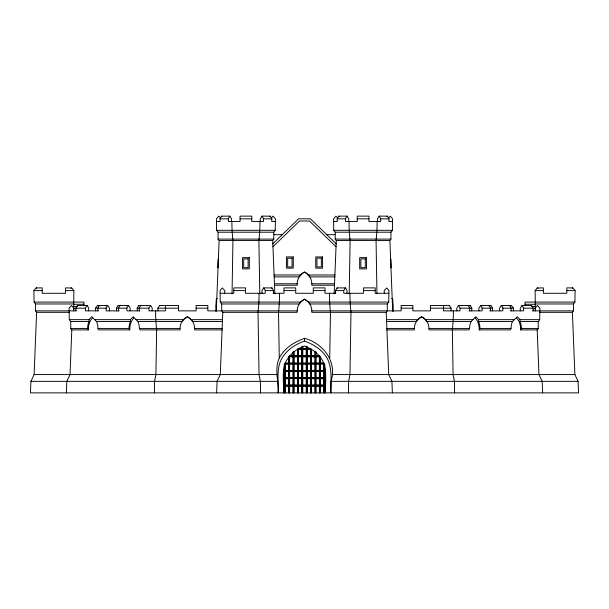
<?xml version="1.0" encoding="UTF-8"?>
<svg xmlns="http://www.w3.org/2000/svg" width="609" height="609" viewBox="0 0 609 609"><rect width="100%" height="100%" fill="white"/><g stroke="black" fill="none" stroke-linecap="round" stroke-linejoin="round"><path stroke-width="0.91" d="M535.319 308.809L535.136 308.177L537.511 305.459L539.894 308.177L539.711 319.649L538.249 321.544L538.249 328.434L537.191 329.903L520.665 329.903L521.411 328.434A13.192 9.333 -90 0 0 519.995 321.544L519.995 319.618L517.269 316.718L512.474 321.544A13.192 9.333 -90 0 0 511.058 328.434L510.312 329.903L479.237 329.903L479.983 328.434A13.192 9.333 -90 0 0 478.567 321.544L478.583 319.649L475.842 316.718L471.046 321.544A13.192 9.333 -90 0 0 469.63 328.434L468.884 329.903L428.987 329.903L428.987 328.434A13.208 13.2 0 0 0 421.664 316.718L417.812 319.618L416.343 321.544L386.593 321.544M331.037 381.341L330.862 392.874C330.497 379.879 333.428 364.928 324.239 354.08C319.124 347.808 311.96 343.864 304.5 341.025C294.901 344.473 285.842 350.472 281.114 359.774C276.151 370.105 278.808 381.881 278.138 392.874C278.907 381.523 274.354 370.074 278.853 358.998C283.596 348.455 294.078 342.189 304.5 338.284C323.425 343.468 337.264 361.655 331.037 381.341L578.086 381.341L578.55 392.874L30.45 392.874L30.914 381.341L34.112 374.573L36.601 312.326L35.55 310.864L35.55 303.967L34.081 302.079L33.898 290.6L36.068 287.92L42.166 287.89L42.166 293.287L65.597 293.287L65.597 287.89L71.885 288.011L73.864 290.6L73.681 310.864M154.382 392.874L154.579 381.341L155.904 374.573L156.642 329.903C155.934 323.6 155.592 317.266 155.6 310.864M232.052 293.782L232.935 240.563C232.227 234.259 231.884 227.926 231.892 221.524M329.72 358.023L330.481 312.326C329.773 306.022 329.431 299.689 329.439 293.287M349.216 293.782L350.099 240.563C349.391 234.259 349.048 227.926 349.048 221.524M348.439 392.874L348.63 381.341L349.954 374.573L350.982 312.326C350.282 306.022 349.931 299.689 349.939 293.287M73.681 308.809L73.864 308.177L71.489 305.459L69.106 308.177L69.289 319.649L70.751 321.544L70.751 328.434L71.809 329.903L88.335 329.903L88.374 328.434A13.208 9.333 -86.8 0 1 92.393 317.989M88.335 329.903L87.589 328.434A13.192 9.333 90 0 1 89.005 321.544L88.99 319.649L91.731 316.718L96.526 321.544A13.192 9.333 -90 0 1 97.942 328.434L98.688 329.903L129.763 329.903L129.801 328.434A13.208 9.333 -86.8 0 1 133.82 317.989M66.358 392.874L66.823 381.341L70.02 374.573L71.809 329.903M215.799 311.26L216.286 299.148M216.21 307.202L216.56 298.425L217.291 298.456M218.144 258.886L217.794 267.663L218.524 267.694M216.294 311.229L219.118 240.563L218.06 239.101L218.06 232.204L216.598 230.309L216.416 218.837L218.798 216.126L220.717 218.228M216.629 392.874L217.086 381.341L220.291 374.573L222.78 312.326L221.722 310.864L221.722 303.967L220.26 302.079L220.077 290.6L222.247 287.92L224.835 290.6L224.652 293.287M334.151 293.759L336.282 240.563L335.224 239.101L335.224 232.204L333.762 230.309L333.58 218.837L335.955 216.126L337.881 218.228M260.347 221.524L260.218 218.837L262.045 216.157L263.575 218.837L263.453 221.524L251.776 221.524L251.776 216.126L240.06 216.126L240.06 221.524L228.383 221.524L228.261 218.837L229.791 216.157L231.618 218.837L231.496 221.524M261.9 216.126L270.327 216.157L271.865 218.837L271.736 221.524L275.238 221.524M262.06 293.287L261.931 290.6L263.766 287.92L265.296 290.6L265.166 293.287L245.518 293.287L245.518 287.89L233.803 287.89L233.803 293.287L220.26 293.287M263.613 287.89L272.048 287.92L273.578 290.6L273.456 293.287M377.504 221.524L377.382 218.837L379.209 216.157L380.739 218.837L380.617 221.524L368.94 221.524L368.94 216.126L357.224 216.126L357.224 221.524L345.547 221.524L345.425 218.837L346.955 216.157L348.782 218.837L348.652 221.524M379.057 216.126L387.491 216.157L389.029 218.837L388.9 221.524L392.402 221.524M221.722 303.967L299.186 303.967L300.648 302.041L304.5 299.148A13.208 13.2 0 0 1 311.823 310.864L401.156 310.864L401.156 305.459L412.879 305.459L412.879 310.864L430.449 310.864L430.449 305.459L449.434 305.459L451.117 308.177L450.987 310.864M456.879 310.864L456.75 308.177L458.577 305.497L460.115 308.177L459.985 310.864L443.573 310.864L443.573 305.459M458.432 305.459L470.293 305.497L471.83 308.177L471.701 310.864M478.948 310.864L478.826 308.177L480.653 305.497L482.183 308.177L482.062 310.864L469.189 310.864M480.501 305.459L491.006 305.497L492.544 308.177L492.415 310.864M499.662 310.864L499.532 308.177L501.367 305.497L502.897 308.177L502.768 310.864L489.902 310.864M520.375 310.864L520.246 308.177L522.073 305.497L523.611 308.177L523.481 310.864L510.608 310.864M521.928 305.459L531.726 305.497L533.256 308.177L533.126 310.864M501.215 305.459L511.362 305.497L513.532 308.177L513.349 310.864M535.319 310.864L535.136 290.6L537.115 288.011L543.403 287.89L543.403 293.287L566.834 293.287L566.834 287.89L572.932 287.92L575.102 290.6L574.919 302.079L573.45 303.967L573.45 310.864L572.399 312.326L574.888 374.573L578.086 381.341M75.874 310.864L75.744 308.177L77.427 305.459L87.216 305.497L88.754 308.177L88.625 310.864M98.392 310.864L85.519 310.864L85.389 308.177L87.072 305.459M119.098 310.864L106.232 310.864L106.103 308.177L107.633 305.497L109.468 308.177L109.338 310.864M116.585 310.864L116.456 308.177L118.138 305.459L128.644 305.497L130.174 308.177L130.052 310.864M139.811 310.864L126.938 310.864L126.817 308.177L128.499 305.459M137.299 310.864L137.17 308.177L138.852 305.459L150.72 305.497L152.25 308.177L152.121 310.864M165.427 305.459L165.427 310.864L149.015 310.864L148.885 308.177L150.568 305.459M158.013 310.864L157.883 308.177L159.566 305.459L178.551 305.459L178.551 310.864L196.121 310.864L196.121 305.459L207.844 305.459L207.844 310.864L297.177 310.864A13.208 13.2 0 0 1 304.5 299.148L308.352 302.041L309.814 303.967L387.278 303.967L388.74 302.079L388.923 290.6L386.753 287.92L384.165 290.6L384.348 293.287M216.598 221.524L220.115 221.524L219.971 218.837L221.509 216.157L229.943 216.126M333.762 221.524L337.279 221.524L337.135 218.837L338.673 216.157L347.1 216.126M335.544 293.287L335.422 290.6L337.097 287.89L345.531 287.92L347.069 290.6L346.94 293.287M388.74 293.287L375.197 293.287L375.197 287.89L363.482 287.89L363.482 293.287L343.834 293.287L343.704 290.6L345.387 287.89M88.99 319.649L69.289 319.649M129.763 329.903L129.017 328.434A13.192 9.333 -90 0 1 130.433 321.544L130.433 319.618L133.158 316.718L137.954 321.544A13.192 9.333 -90 0 1 139.37 328.434L140.116 329.903L180.013 329.903L180.013 328.434A13.208 13.2 0 0 1 187.336 316.718L191.188 319.618L192.657 321.544L222.407 321.544M473.102 319.649L425.539 319.649L421.664 316.718A13.208 13.2 0 0 0 414.341 328.434L414.341 329.903L386.921 329.903M514.529 319.649L478.583 319.649M274.849 293.759L272.718 240.563L273.776 239.101L273.776 232.204L275.238 230.309L275.42 218.837L273.045 216.126L271.119 218.228M392.706 311.229L389.882 240.563L390.94 239.101L390.94 232.204L392.402 230.309L392.584 218.837L390.202 216.126L388.283 218.228M392.371 392.874L391.914 381.341L388.709 374.573L386.22 312.326L387.278 310.864L387.278 303.967M105.327 305.733L106.103 305.733M126.033 305.733L126.809 305.733M146.746 305.733L147.523 305.733M269.795 216.401L270.183 216.126M271.515 288.164L271.903 287.89M386.959 216.401L387.347 216.126M449.046 305.733L449.434 305.459M461.477 305.733L462.254 305.733M467.689 305.733L468.359 305.589L469.76 308.177L469.63 310.864M469.76 305.733L470.148 305.459M482.191 305.733L482.967 305.733M488.403 305.733L489.073 305.589L490.473 308.177L490.344 310.864M490.473 305.733L490.862 305.459M502.897 305.733L503.673 305.733M509.109 305.733L509.779 305.589L511.179 308.177L511.058 310.864M531.185 305.733L531.573 305.459M95.651 310.864L95.468 308.177L97.638 305.497L107.785 305.459M222.079 329.903L194.659 329.903L194.659 328.434A13.208 13.2 0 0 0 187.336 316.718L183.484 319.618L182.022 321.544L137.954 321.544M288.636 392.874L288.879 356.509L288.879 363.345L284.974 363.345M297.42 392.874L297.664 349.185L297.664 356.021L293.759 356.021L293.759 351.751M306.944 346.985L306.944 348.698L310.849 348.698L298.151 348.698L302.056 348.698L302.056 346.985M293.028 356.752L289.366 356.509L289.366 363.345L293.272 363.345L293.272 356.509M301.813 349.429L298.151 349.185L298.151 356.021L302.056 356.021L302.056 349.185M302.544 346.133L302.795 348.455M288.636 364.075L284.974 363.832L284.974 370.668L288.879 370.668L288.879 363.832M297.42 356.752L293.759 356.509L293.759 363.345L297.664 363.345L297.664 356.509M306.205 349.429L302.544 349.185L302.544 356.021L306.456 356.021L306.456 349.185M293.028 364.075L289.366 363.832L289.366 370.668L293.272 370.668L293.272 363.832M301.813 356.752L298.151 356.509L298.151 363.345L302.056 363.345L302.056 356.509M288.636 371.399L284.974 371.155L284.974 377.991L288.879 377.991L288.879 371.155M310.605 349.429L306.944 349.185L306.944 356.021L310.849 356.021L310.849 349.185M297.42 364.075L293.759 363.832L293.759 370.668L297.664 370.668L297.664 363.832M306.205 356.752L302.544 356.509L302.544 363.345L306.456 363.345L306.456 356.509M293.028 371.399L289.366 371.155L289.366 377.991L293.272 377.991L293.272 371.155M301.813 364.075L298.151 363.832L298.151 370.668L302.056 370.668L302.056 363.832M288.636 378.722L284.974 378.478L284.974 385.307L288.879 385.307L288.879 378.478M310.605 356.752L306.944 356.509L306.944 363.345L310.849 363.345L310.849 356.509M315.241 351.751L315.241 356.021L311.58 355.778M297.42 371.399L293.759 371.155L293.759 377.991L297.664 377.991L297.664 371.155M306.205 364.075L302.544 363.832L302.544 370.668L306.456 370.668L306.456 363.832M293.272 378.478L293.272 385.307L289.366 385.307L289.366 378.478L293.272 378.478L284.243 378.722M314.998 356.752L311.336 356.509L311.336 363.345L315.241 363.345L315.241 356.509M319.634 356.021L315.972 355.778M301.813 371.399L298.151 371.155L298.151 377.991L302.056 377.991L302.056 371.155M288.636 386.045L284.974 385.801L284.974 392.874M310.605 364.075L306.944 363.832L306.944 370.668L310.849 370.668L310.849 363.832M297.42 378.722L293.759 378.478L293.759 385.307L297.664 385.307L297.664 378.478M319.39 356.752L315.728 356.509L315.728 363.345L319.634 363.345L319.634 356.509M306.205 371.399L302.544 371.155L302.544 377.991L306.456 377.991L306.456 371.155M293.028 386.045L289.366 385.801L289.366 392.874M314.998 364.075L311.336 363.832L311.336 370.668L315.241 370.668L315.241 363.832M301.813 378.722L298.151 378.478L298.151 385.307L302.056 385.307L302.056 378.478M310.605 371.399L306.944 371.155L306.944 377.991L310.849 377.991L310.849 371.155M297.42 386.045L293.759 385.801L293.759 392.874M319.39 364.075L315.728 363.832L315.728 370.668L319.634 370.668L319.634 363.832M324.026 363.345L320.364 363.101M306.205 378.722L302.544 378.478L302.544 385.307L306.456 385.307L306.456 378.478M314.998 371.399L311.336 371.155L311.336 377.991L315.241 377.991L315.241 371.155M301.813 386.045L298.151 385.801L298.151 392.874M324.026 363.832L324.026 370.668L320.121 370.668L320.121 363.832L324.026 363.832L284.974 363.832M310.605 378.722L306.944 378.478L306.944 385.307L310.849 385.307L310.849 378.478M319.39 371.399L315.728 371.155L315.728 377.991L319.634 377.991L319.634 371.155M306.205 386.045L302.544 385.801L302.544 392.874M314.998 378.722L311.336 378.478L311.336 385.307L315.241 385.307L315.241 378.478M323.782 371.399L320.121 371.155L320.121 377.991L324.026 377.991L324.026 371.155M310.605 386.045L306.944 385.801L306.944 392.874M319.39 378.722L315.728 378.478L315.728 385.307L319.634 385.307L319.634 378.478M314.998 386.045L311.336 385.801L311.336 392.874M323.782 378.722L320.121 378.478L320.121 385.307L324.026 385.307L324.026 378.478M319.39 386.045L315.728 385.801L315.728 392.874M323.782 386.045L320.121 385.801L320.121 392.874M70.941 288.164L71.489 287.89M510.601 305.733L511.149 305.459M572.171 288.164L572.719 287.89M272.68 243.927L298.638 218.806L310.362 218.806L336.32 243.927M272.969 246.706L299.529 220.998L309.471 220.998L336.031 246.706M390.476 267.694L391.206 267.663L390.856 258.886M391.709 298.456L392.44 298.425L392.79 307.202M219.971 218.837L228.261 218.837M240.06 218.837L251.776 218.837M263.575 218.837L271.865 218.837M337.135 218.837L345.425 218.837M357.224 218.837L368.94 218.837M380.739 218.837L389.029 218.837M216.598 230.309L275.238 230.309M333.762 230.309L392.402 230.309M218.06 232.204L273.776 232.204M335.224 232.204L390.94 232.204M274.042 234.671L282.241 234.671M326.759 234.671L334.958 234.671M218.06 239.101L273.776 239.101M335.224 239.101L390.94 239.101M219.118 240.563L272.718 240.563M336.282 240.563L389.882 240.563M274.096 274.979L300.625 274.979M308.375 274.979L334.904 274.979M274.172 276.874L299.186 276.874L302.437 273.319L304.5 272.048L306.563 273.319L309.814 276.874L334.828 276.874M274.446 283.771L297.177 283.771A13.208 13.2 0 0 1 304.5 272.048A13.208 13.2 0 0 1 311.823 283.771L311.823 285.233L334.493 285.233M311.823 283.771L334.554 283.771M274.507 285.233L297.177 285.233L297.177 283.771M33.898 290.6L42.166 290.6M65.597 290.6L73.864 290.6M233.803 290.6L245.518 290.6M265.296 290.6L273.578 290.6M284 290.6L295.715 290.6M313.285 290.6L325 290.6M335.422 290.6L343.704 290.6M363.482 290.6L375.197 290.6M535.136 290.6L543.403 290.6M566.834 290.6L575.102 290.6M273.121 293.287L284 293.287L284 287.89L295.715 287.89L295.715 293.287L313.285 293.287L313.285 287.89L325 287.89L325 293.287L335.879 293.287M34.081 302.079L83.935 302.079L83.935 305.733M220.26 302.079L300.625 302.079M308.375 302.079L388.74 302.079M574.919 302.079L525.065 302.079L525.065 305.733M35.55 303.967L73.681 303.967M535.319 303.967L573.45 303.967M73.681 304.272L83.935 304.272M525.065 304.272L535.319 304.272M73.681 306.472L77.412 306.472M531.588 306.472L535.319 306.472M75.744 308.177L85.389 308.177M95.468 308.177L106.103 308.177M116.456 308.177L126.817 308.177M137.17 308.177L148.885 308.177M157.883 308.177L178.551 308.177M196.121 308.177L207.844 308.177M401.156 308.177L412.879 308.177M430.449 308.177L451.117 308.177M460.115 308.177L471.83 308.177M482.183 308.177L492.544 308.177M502.897 308.177L513.532 308.177M523.611 308.177L533.256 308.177M73.681 308.664L76.483 308.664M532.517 308.664L535.319 308.664M35.55 310.864L76.483 310.864M532.517 310.864L573.45 310.864M36.601 312.326L69.289 312.326M222.78 312.326L297.177 312.326L297.177 310.864M386.22 312.326L311.823 312.326L311.823 310.864M539.711 312.326L572.399 312.326M94.471 319.649L130.417 319.649M135.898 319.649L183.461 319.649M191.211 319.649L222.483 319.649M386.517 319.649L417.789 319.649M520.01 319.649L539.711 319.649M70.751 321.544L89.005 321.544M96.526 321.544L130.433 321.544M471.046 321.544L426.978 321.544L425.516 319.618M478.567 321.544L512.474 321.544M519.995 321.544L538.249 321.544M70.751 328.434L87.589 328.434M97.942 328.434L129.017 328.434M139.37 328.434L180.013 328.434M194.659 328.434L222.133 328.434M386.867 328.434L414.341 328.434M428.987 328.434L469.63 328.434M479.983 328.434L511.058 328.434M521.411 328.434L538.249 328.434M302.544 348.698L306.456 348.698L306.456 346.133M297.42 349.429L311.58 349.429L311.58 392.874M289.366 356.021L293.272 356.021L293.272 351.751M288.636 356.752L320.364 356.752L320.364 392.874M284.243 370.424L324.757 370.424M284.243 371.399L324.757 371.399M34.112 374.573L276.768 374.573M332.232 374.573L574.888 374.573M284.243 377.74L324.757 377.74M324.757 378.722L293.759 378.478M30.914 381.341L277.963 381.341M284.243 385.063L324.757 385.063M284.243 386.045L324.757 386.045M537.511 287.89L538.059 288.164M36.281 287.89L36.829 288.164M97.851 305.459L98.399 305.733M338.817 216.126L339.205 216.401M221.653 216.126L222.041 216.401M337.097 287.89L337.485 288.164M159.566 305.459L159.954 305.733M138.852 305.459L139.24 305.733M118.138 305.459L118.527 305.733M77.427 305.459L77.815 305.733M320.364 356.752L320.121 363.345M311.58 349.429L311.336 356.021M141.311 305.733L140.641 305.589L139.24 308.177L139.37 310.864M120.597 305.733L119.927 305.589L118.527 308.177L118.656 310.864M99.891 305.733L99.221 305.589L97.821 308.177L97.942 310.864M542.642 392.874L542.177 381.341L538.98 374.573L537.191 329.903M392.714 299.148L393.201 311.26M520.665 329.903L520.626 328.434A13.208 9.333 86.8 0 0 516.607 317.989M479.237 329.903L479.199 328.434A13.208 9.333 86.8 0 0 475.18 317.989M454.619 392.874L454.421 381.341L453.096 374.573L452.358 329.903C453.066 323.6 453.408 317.266 453.401 310.864M376.948 293.782L376.065 240.563C376.773 234.259 377.116 227.926 377.108 221.524M279.28 358.023L278.519 312.326C279.226 306.022 279.569 299.689 279.561 293.287M259.784 293.782L258.901 240.563C259.609 234.259 259.952 227.926 259.952 221.524M260.561 392.874L260.37 381.341L259.046 374.573L258.018 312.326C258.718 306.022 259.069 299.689 259.061 293.287M325.587 392.874C324.97 380.785 328.35 366.725 319.832 356.531C315.774 351.69 310.4 348.196 304.5 346.011C296.766 348.812 289.846 354.088 286.009 361.464C281.411 371.284 284.175 382.467 283.413 392.874M324.757 364.075L324.757 392.874M324.513 364.783L324.513 392.874M324.026 385.801L324.026 392.874M323.782 392.874L323.782 363.101L285.218 363.101L285.218 392.874M319.634 385.801L319.634 392.874M319.39 392.874L319.39 355.778L289.61 355.778L289.61 392.874M315.972 352.147L315.972 392.874M315.728 351.751L315.728 356.021M315.241 385.801L315.241 392.874M314.998 351.241L314.998 392.874M310.849 385.801L310.849 392.874M310.605 348.455L310.605 392.874M307.187 346.643L307.187 392.874M306.456 385.801L306.456 392.874M306.205 346.643L306.205 392.874M304.5 338.284L304.5 341.025M302.795 346.643L302.795 392.874M302.056 385.801L302.056 392.874M301.813 346.643L301.813 392.874M298.395 348.455L298.395 392.874M297.664 385.801L297.664 392.874M294.002 351.241L294.002 392.874M293.272 385.801L293.272 392.874M293.028 352.147L293.028 392.874M288.879 385.801L288.879 392.874M284.487 364.783L284.487 392.874M284.243 364.075L284.243 392.874M293.272 256.914L286.436 256.914L286.436 268.143L293.272 268.143L293.272 256.914M322.564 256.914L315.728 256.914L315.728 268.143L322.564 268.143L322.564 256.914M249.332 257.653L242.504 257.653L242.504 268.873L249.332 268.873L249.332 257.653M366.496 257.653L359.668 257.653L359.668 268.873L366.496 268.873L366.496 257.653M292.054 258.155L287.661 258.155L287.661 266.948L292.054 266.948L292.054 258.155M321.339 258.155L316.946 258.155L316.946 266.948L321.339 266.948L321.339 258.155M248.114 258.886L243.722 258.909L243.722 267.694L248.114 267.663L248.114 258.886M365.278 258.886L360.886 258.909L360.886 267.694L365.278 267.663L365.278 258.886"/></g></svg>
